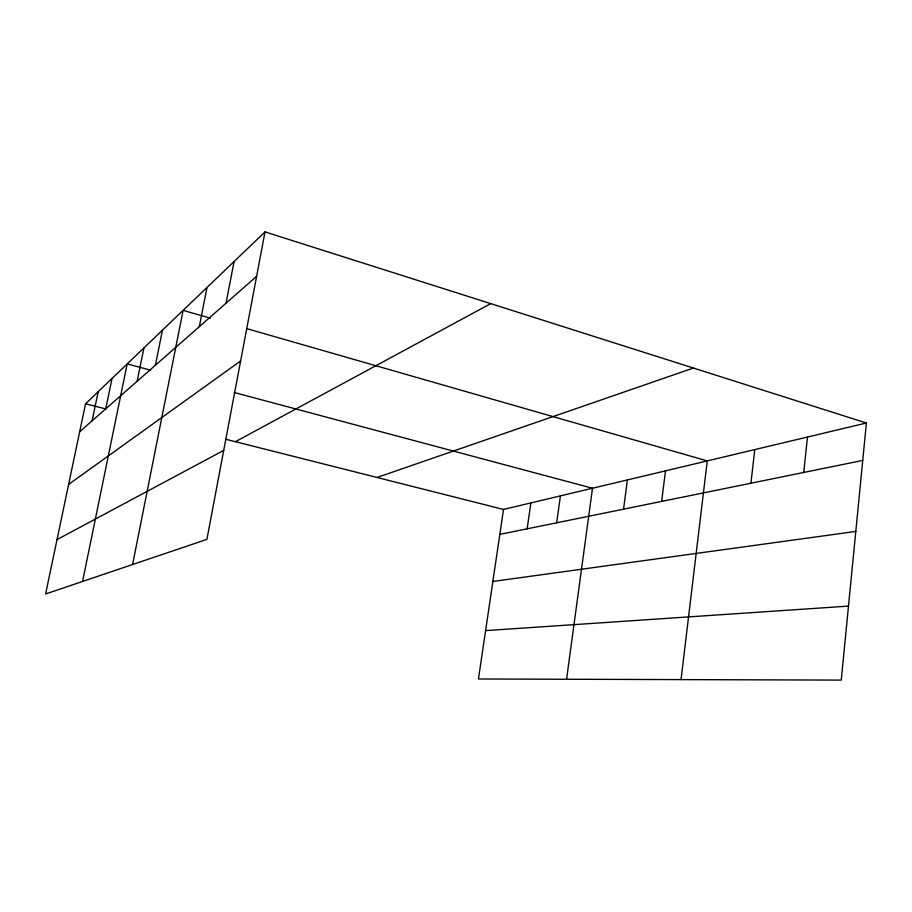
<?xml version="1.0" encoding="UTF-8"?>
<svg xmlns="http://www.w3.org/2000/svg" width="912" height="912" viewBox="0 0 912 912"><rect width="100%" height="100%" fill="white"/><g stroke="black" fill="none" stroke-linecap="round" stroke-linejoin="round"><path stroke-width="1.37" d="M866.4 423.008L841.252 680.101L478.447 678.984L503.515 509.443L866.4 423.008L265.016 231.899L85.546 403.822L45.6 593.963L206.899 539.38L265.016 231.899M803.734 472.45L807.496 437.042M750.941 483.212L754.748 449.605M681.036 679.6L707.267 460.913L246.97 328.696M661.645 501.406L665.486 470.866M623.557 509.17L627.388 479.94M566.569 679.258L592.492 488.251L234.19 392.502M556.662 522.804L560.435 495.889M527.136 528.823L530.875 502.922M226.051 303.194L234.076 261.539M199.329 326.656L207.001 287.474M132.593 564.528L183.118 310.365L210.284 318.163M155.405 365.222L162.461 330.144M137.142 381.262L143.936 347.894M82.547 581.457L127.201 363.922L150.526 370.147M105.735 408.838L112.028 378.457M92.135 420.785L98.2 391.704M79.686 431.718L256.614 276.347M68.605 484.432L240.62 360.97M235.41 441.693L490.713 303.628M57.023 539.596L223.725 450.38M377.009 477.478L693.405 368.038M499.833 534.386L862.741 460.435M492.868 581.457L855.798 531.434M485.594 630.614L848.491 606.104M85.546 403.822L106.054 408.998M225.902 439.288L503.515 509.443"/></g></svg>
